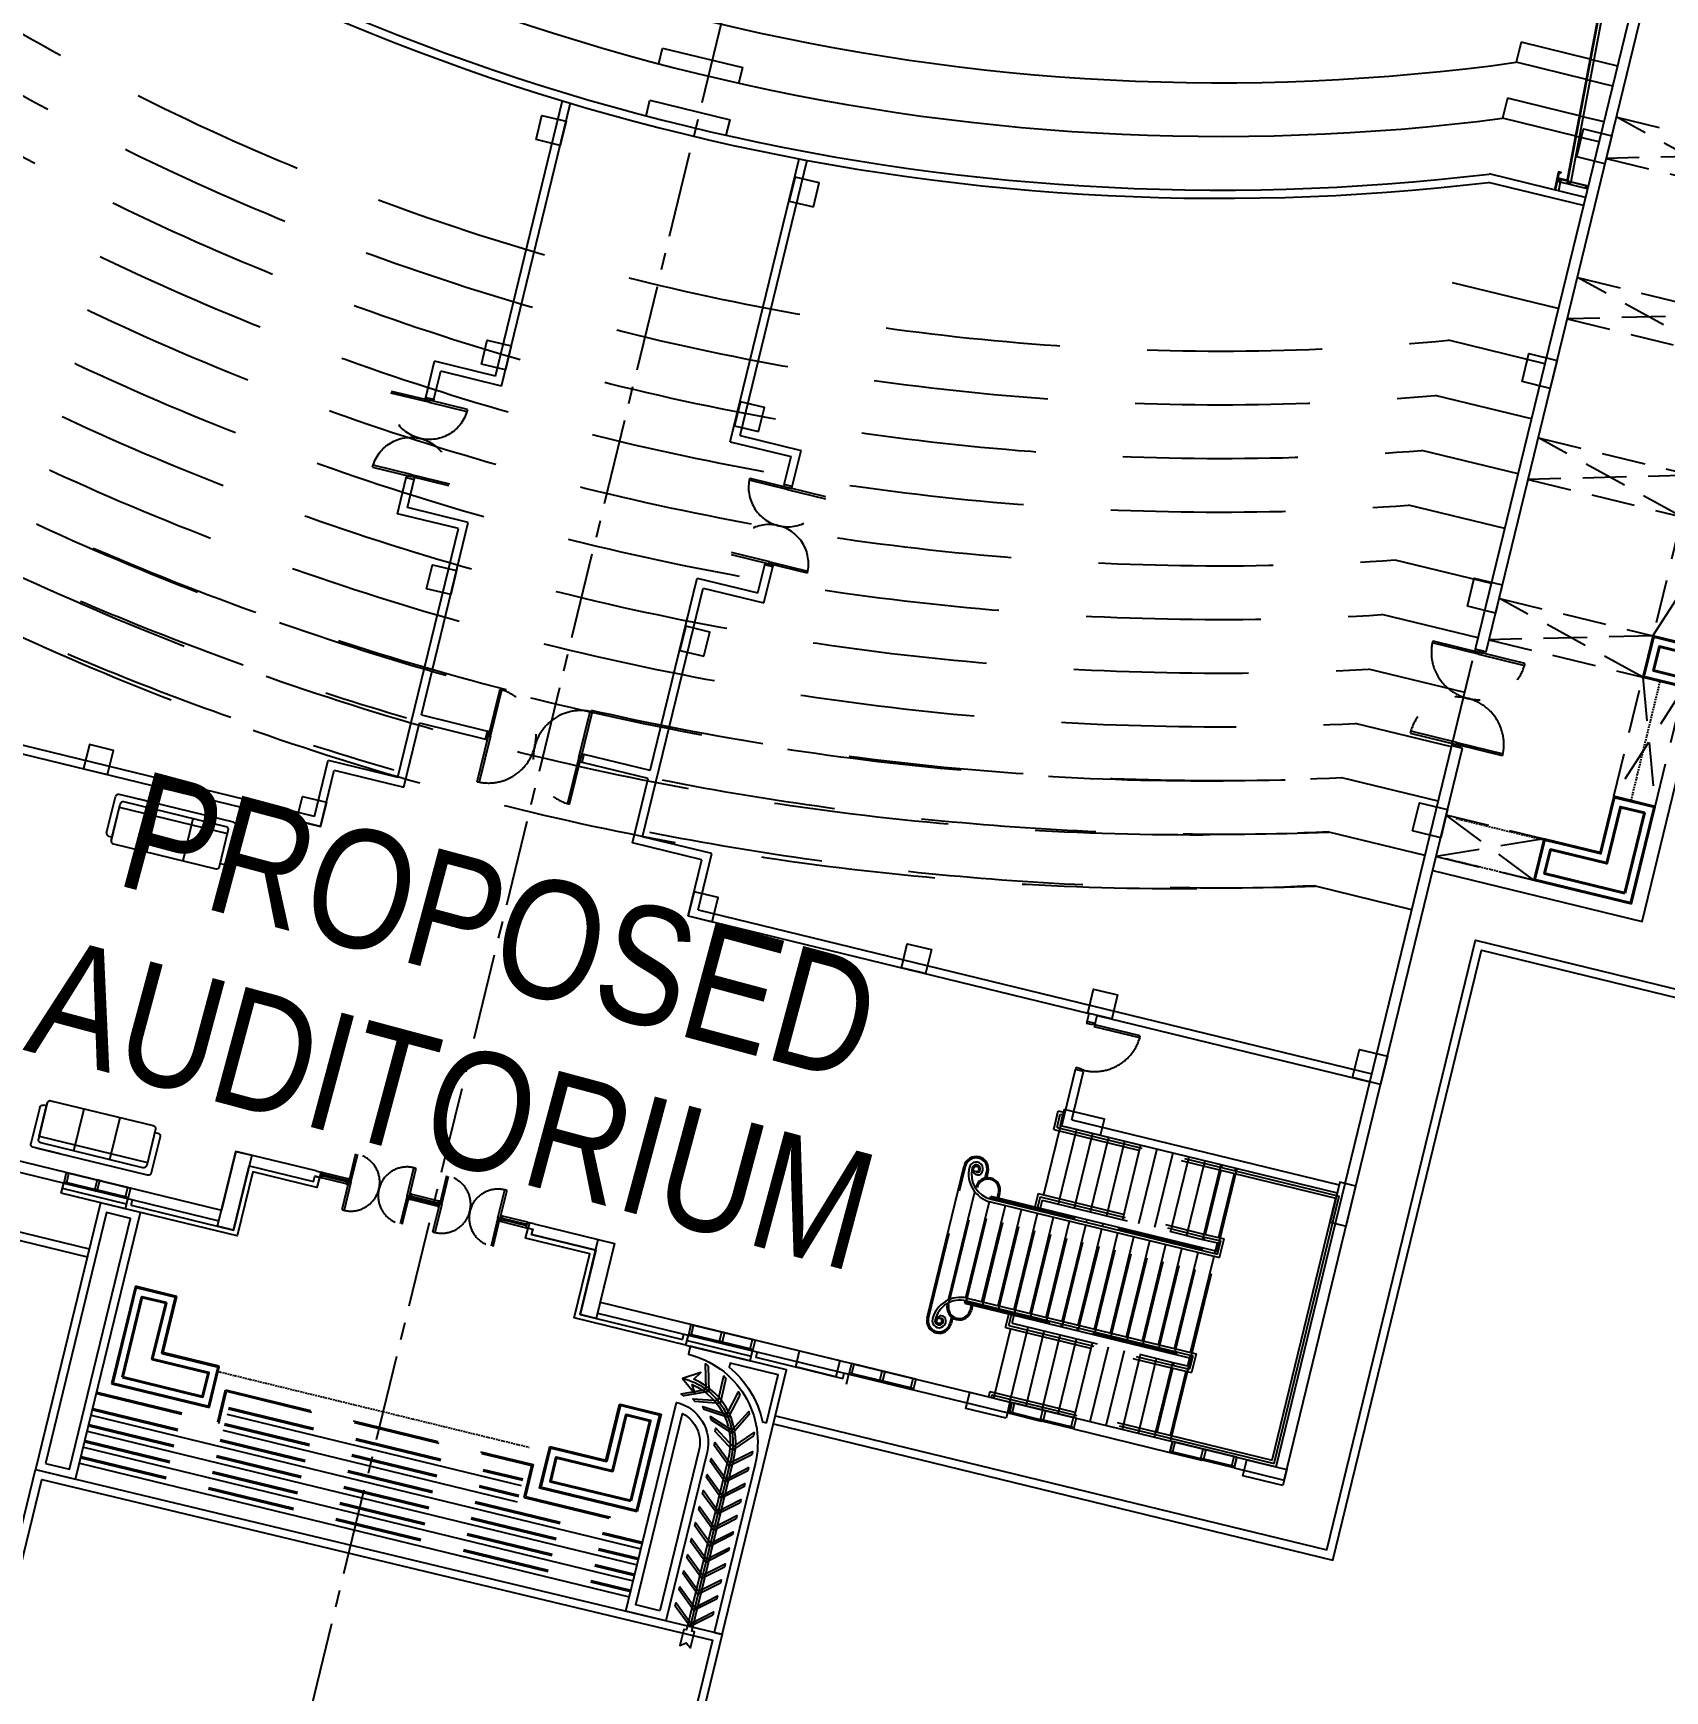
# Model space of a CAD drawing. Header units: inches. Extents: x -48022 to 80112, y -8164 to 5118.
# Drawn here: x 66366 to 67551, y 349 to 1554 of the extents above; entities that cross this region are included whole.
import ezdxf

# ---------------------------------------------------------------- set-up
doc = ezdxf.new("R2010")
doc.units = ezdxf.units.IN
doc.header["$LTSCALE"] = 10
doc.header["$PDMODE"] = 32
for name, pattern in [('Amconstr', [9999, 9999, 0]), ('CENTER', [2, 1.25, -0.25, 0.25, -0.25]), ('CENTER2', [28.575, 19.05, -3.175, 3.175, -3.175]), ('HIDDEN', [9.525, 6.35, -3.175]), ('XREF-AUDI GRD-FIRST & ROOF PLANS$0$HIDDEN', [0.375, 0.25, -0.125])]:
    doc.linetypes.add(name, pattern=pattern)
for name, color, linetype in [('03--GRID', 8, 'CENTER2'), ('06--LINE-1', 9, 'Continuous'), ('06--LINE-1 HID', 2, 'HIDDEN'), ('06--LINE-2', 2, 'Continuous'), ('1_DIM', 1, 'Continuous'), ('1_TEXT', 3, 'Continuous'), ('arch-win', 40, 'Continuous'), ('COL', 6, 'Continuous'), ('F--BLOCKWALL-2', 3, 'Continuous'), ('F--BLOCKWALL-3', 4, 'Continuous'), ('FOOTPATH', 1, 'Continuous'), ('FURNITUR', 151, 'Continuous'), ('H--CLADDING-1', 1, 'Continuous'), ('L--DOORS-1', 1, 'Continuous'), ('L--WINDOW-0', 8, 'Continuous'), ('L--WINDOW-2', 2, 'Continuous'), ('M--HANDRAIL', 9, 'Continuous'), ('M--STAIR', 2, 'Continuous'), ('M--STAIR IDD', 1, 'HIDDEN'), ('ROAD CL', 251, 'CENTER'), ('roads & footpath', 161, 'Continuous'), ('W--ELE-1', 2, 'Continuous'), ('WALL', 4, 'Continuous'), ('XREF-AUDI GRD-FIRST & ROOF PLANS$0$06--LINE-1 HID', 41, 'XREF-AUDI GRD-FIRST & ROOF PLANS$0$HIDDEN')]:
    doc.layers.add(name, color=color, linetype=linetype)
doc.layers.add('E--CONCRETE-4', color=4, linetype='Continuous', lineweight=40)
doc.layers.add('OPENING', color=2, linetype='Continuous', lineweight=15)
doc.styles.add('ARC_IMP 001 1_1', font='ARIALN.TTF', dxfattribs={"height": 0.078125})
doc.styles.get("Standard").update_dxf_attribs({"font": 'sanss___.ttf'})
doc.dimstyles.new('STANDARD_WS', dxfattribs={"dimscale": 180, "dimtxt": 0.18, "dimasz": 0.0625, "dimexe": 0.1875, "dimexo": 0.0625, "dimgap": 0.09375, "dimtad": 0, "dimdec": 0, "dimzin": 3, "dimdsep": 46, "dimlunit": 4, "dimtxsty": 'Standard', "dimblk": 'DOT', "dimcen": 0.09375, "dimadec": 3, "dimazin": 0, "dimtfac": 1, "dimtdec": 0, "dimtofl": 0, "dimtmove": 1, "dimatfit": 3, "dimldrblk": 'CLOSED', "dimfxl": 0, "dimfrac": 2, "dimtolj": 1, "dimtzin": 3, "dimarcsym": 0})

# ---------------------------------------------------------------- blocks, each defined once
blk = doc.blocks.new('DD72')
for points in [[(1.5, 31.5), (1.5, -3), (3, -3), (3, 31.5)], [(70.5, 31.5), (70.5, -3), (69, -3), (69, 31.5)]]:
    blk.add_lwpolyline(points)
for points in [[(1.5, -6), (0, -6), (0, 0), (1.5, 0)], [(72, 0), (70.5, 0), (70.5, -6), (72, -6)]]:
    blk.add_lwpolyline(points, close=True)
at = {"color": 8, "linetype": 'HIDDEN'}
for points in [[(1.5, -37.5), (1.5, -3), (3, -3), (3, -37.5)], [(70.5, -37.5), (70.5, -3), (69, -3), (69, -37.5)]]:
    blk.add_lwpolyline(points, dxfattribs=at)
for centre, start, end in [((1.5, -3), 270, 90), ((70.5, -3), 90, 270)]:
    blk.add_arc(centre, 34.5, start, end, dxfattribs=at)
blk = doc.blocks.new('DD156')
at = {"color": 8}
for p, q in [((-76.5, -1), (-58, -1)), ((-58, -3), (-76.5, -3)), ((-58, -5), (-76.5, -5)), ((-10, -1), (10, -1)), ((-10, -3), (10, -3)), ((10, -5), (-10, -5)), ((76.5, -1), (58, -1)), ((58, -3), (76.5, -3)), ((58, -5), (76.5, -5))]:
    blk.add_line(p, q, dxfattribs=at)
for p, q in [((-58, -2.5), (-76.5, -2.5)), ((-58, -3.5), (-76.5, -3.5)), ((-10, -2.5), (10, -2.5)), ((-10, -3.5), (10, -3.5)), ((58, -2.5), (76.5, -2.5)), ((58, -3.5), (76.5, -3.5))]:
    blk.add_line(p, q)
for points in [[(-56.5, 17.9), (-56.5, -3), (-55, -3), (-55, 18)], [(-11.5, 17.9), (-11.5, -3), (-13, -3), (-13, 18)], [(11.5, 17.9), (11.5, -3), (13, -3), (13, 18)], [(56.5, 17.9), (56.5, -3), (55, -3), (55, 18)]]:
    blk.add_lwpolyline(points)
for points in [[(-78, -5), (-76.5, -5), (-76.5, -1), (-78, -1)], [(-58, -5), (-56.5, -5), (-56.5, -1), (-58, -1)], [(-56.5, -5), (-58, -5), (-58, -1), (-56.5, -1)], [(-11.5, -5), (-10, -5), (-10, -1), (-11.5, -1)], [(10, -5), (11.5, -5), (11.5, -1), (10, -1)], [(56.5, -5), (58, -5), (58, -1), (56.5, -1)], [(78, -5), (76.5, -5), (76.5, -1), (78, -1)]]:
    blk.add_lwpolyline(points, close=True)
at = {"color": 8, "linetype": 'HIDDEN'}
for points in [[(-56.5, -23.9), (-56.5, -3), (-55, -3), (-55, -24)], [(-11.5, -23.9), (-11.5, -3), (-13, -3), (-13, -24)], [(11.5, -23.9), (11.5, -3), (13, -3), (13, -24)], [(56.5, -23.9), (56.5, -3), (55, -3), (55, -24)]]:
    blk.add_lwpolyline(points, dxfattribs=at)
for centre, start, end in [((-55, -3), 265.904, 94.096), ((-13, -3), 85.904, 274.096), ((13, -3), 265.904, 94.096), ((55, -3), 85.904, 274.096)]:
    blk.add_arc(centre, 21, start, end, dxfattribs=at)
blk = doc.blocks.new('A$C3B88649F')
at = {"layer": 'L--DOORS-1'}
for points in [[(1.5, 57), (1.5, 28.5), (3, 28.5), (3, 57)], [(58.5, 57), (58.5, 28.5), (57, 28.5), (57, 57)]]:
    blk.add_lwpolyline(points, dxfattribs=at)
for points in [[(1.5, 25.5), (0, 25.5), (0, 31.5), (1.5, 31.5)], [(60, 31.5), (58.5, 31.5), (58.5, 25.5), (60, 25.5)]]:
    blk.add_lwpolyline(points, close=True, dxfattribs=at)
at = {"layer": 'L--DOORS-1', "color": 8, "linetype": 'HIDDEN'}
for points in [[(1.5, 0), (1.5, 28.5), (3, 28.5), (3, 0)], [(58.5, 0), (58.5, 28.5), (57, 28.5), (57, 0)]]:
    blk.add_lwpolyline(points, dxfattribs=at)
for centre, start, end in [((1.5, 28.5), 270, 90), ((58.5, 28.5), 90, 270)]:
    blk.add_arc(centre, 28.5, start, end, dxfattribs=at)
blk = doc.blocks.new('A$C1CBA1E3D')
blk.add_wipeout([(2.16, 2.16), (1.08, 2.16), (0.91, 2.18), (0.77, 2.21), (0.65, 2.25), (0.54, 2.31), (0.39, 2.41), (0.32, 2.48), (0.18, 2.64), (0.05, 2.91), (0.03, 3.01), (0, 3.24), (0, 3.24), (0, 3.24), (0, 16.21), (0.06, 16.56), (0.32, 16.98), (0.32, 16.98), (0.68, 17.22), (1.04, 17.29), (1.08, 17.29), (42.15, 17.29), (42.32, 17.28), (42.62, 17.19), (42.92, 16.98), (43.02, 16.85), (43.15, 16.64), (43.21, 16.41), (43.23, 16.21), (43.23, 3.24), (43.2, 2.96), (43.13, 2.78), (43.05, 2.64), (42.96, 2.52), (42.9, 2.46), (42.73, 2.33), (42.65, 2.28), (42.51, 2.22), (42.28, 2.17), (42.15, 2.16), (41.07, 2.16), (41.07, 1.08), (41.04, 0.81), (40.97, 0.63), (40.9, 0.49), (40.84, 0.41), (40.75, 0.32), (40.52, 0.14), (40.52, 0.14), (40.17, 0.02), (39.99, 0), (3.24, 0), (3, 0.03), (2.6, 0.21), (2.48, 0.32), (2.35, 0.47), (2.25, 0.66), (2.18, 0.9), (2.16, 1.04)])
at = {"layer": 'FURNITUR', "color": 1}
for p, q in [((0, 3.24, -0.02), (0, 16.21, -0.02)), ((10.81, 17.29, -0.02), (1.04, 17.29, -0.02)), ((42.15, 17.29, -0.02), (2.16, 17.29, -0.02)), ((2.16, 1.08, -0.02), (2.16, 14.05, -0.02)), ((2.16, 12.97, -0.02), (41.07, 12.97, -0.02)), ((2.16, 12.97, -0.02), (2.16, 1.04, -0.02)), ((39.99, 15.13, -0.02), (3.24, 15.13, -0.02)), ((15.13, 15.13, -0.02), (15.13, 0, -0.02)), ((28.1, 15.13, -0.02), (28.1, 0, -0.02)), ((41.07, 1.08, -0.02), (41.07, 14.05, -0.02)), ((43.23, 3.24, -0.02), (43.23, 16.21, -0.02)), ((2.16, 2.16, -0.02), (1.08, 2.16, -0.02)), ((3.24, 0, -0.02), (39.99, 0, -0.02)), ((41.07, 2.16, -0.02), (42.15, 2.16, -0.02))]:
    blk.add_line(p, q, dxfattribs=at)
for centre, start, end in [((1.08, 16.21, -0.02), 90, 180), ((3.24, 14.05, -0.02), 90, 180), ((39.99, 14.05, -0.02), 0, 90), ((42.15, 16.21, -0.02), 0, 90), ((1.08, 3.24, -0.02), 180, 270), ((3.24, 1.08, -0.02), 180, 270), ((39.99, 1.08, -0.02), 270, 0), ((42.15, 3.24, -0.02), 270, 0)]:
    blk.add_arc(centre, 1.08, start, end, dxfattribs=at)
blk = doc.blocks.new('A$C661C3E8E')
at = {"layer": '03--GRID', "linetype": 'CENTER', "ltscale": 2}
for p, q in [((6.4, 20.6), (8.4, 22.7)), ((8.4, 20.6), (6.4, 22.6)), ((6.4, 13), (8.4, 15.2)), ((8.4, 13), (6.4, 15.2)), ((150.5, 20.6, 0), (152.5, 22.7, 0)), ((152.5, 20.6, 0), (150.5, 22.6, 0)), ((150.5, 13), (152.5, 15.1)), ((152.5, 13), (150.5, 15.1)), ((294.7, 20.6, 0), (296.7, 22.7, 0)), ((296.7, 20.6, 0), (294.7, 22.6, 0)), ((294.7, 13), (296.7, 15.2)), ((296.7, 13), (294.7, 15.2)), ((6.4, 0), (8.4, 2)), ((8.4, 0), (6.4, 2)), ((150.5, 0, 0.2), (152.5, 2, 0.2)), ((152.5, 0, 0.2), (150.5, 2, 0.2)), ((294.7, 0, 0.2), (296.7, 2, 0.2)), ((296.7, 0, 0.2), (294.7, 2, 0.2))]:
    blk.add_line(p, q, dxfattribs=at)
at = {"layer": 'arch-win'}
for p, q in [((0, 22.8, 0.1), (12.9, 23.4, 0.1)), ((0, 22.3, 0.1), (12.9, 22.9, 0.1)), ((6.4, 20.6, 0), (0, 20.3, 0)), ((6.4, 0), (6.4, 20.6)), ((8.4, 15.7, 0.1), (157, 23.4, 0.1)), ((8.4, 15.2, 0.1), (157.1, 22.9, 0.1)), ((8.4, 0), (8.4, 20.6)), ((150.5, 20.6), (8.4, 13)), ((8.9, 15.7, 0), (8.9, 22.7, 0)), ((150.5, 2), (150.5, 20.6)), ((152.5, 15.7, 0.1), (301.2, 23.4, 0.1)), ((152.5, 15.2, 0.1), (301.2, 22.9, 0.1)), ((152.5, 2), (152.5, 20.6)), ((294.7, 20.6), (152.5, 13)), ((153, 15.7, 0), (153, 22.7, 0)), ((294.7, 2), (294.7, 20.6)), ((296.7, 2), (296.7, 20.6)), ((296.7, 15.7, 0.1), (379.6, 20, 0.1)), ((296.7, 15.2, 0.1), (379.6, 19.5, 0.1)), ((379.6, 17.5), (296.7, 13)), ((297.2, 15.7, 0), (297.2, 22.7, 0))]:
    blk.add_line(p, q, dxfattribs=at)
for points in [[(6.4, 22.6), (8.4, 22.7), (8.4, 20.6), (6.4, 20.6)], [(6.4, 15.2), (8.4, 15.2), (8.4, 13), (6.4, 13)], [(150.5, 22.6), (152.5, 22.7), (152.5, 20.6), (150.5, 20.6)], [(150.5, 15.1), (152.5, 15.1), (152.5, 13), (150.5, 13)], [(294.7, 22.6), (296.7, 22.7), (296.7, 20.6), (294.7, 20.6)], [(294.7, 15.2), (296.7, 15.2), (296.7, 13), (294.7, 13)], [(150.5, 2), (152.5, 2), (152.5, 0), (150.5, 0)], [(294.7, 2), (296.7, 2), (296.7, 0), (294.7, 0)]]:
    blk.add_lwpolyline(points, close=True, dxfattribs=at)
for points, elevation in [([(8.4, 15.1), (8.4, 0)], -0.1), ([(13, 21.5), (13.5, 21.5), (13.4, 23.5), (12.9, 23.4), (13, 21.5)], 0.1), ([(157.1, 21.5), (157.6, 21.5), (157.5, 23.5), (157, 23.4), (157.1, 21.5)], 0.1), ([(301.3, 21.5), (301.8, 21.5), (301.7, 23.5), (301.2, 23.4), (301.3, 21.5)], 0.1)]:
    blk.add_lwpolyline(points, dxfattribs=dict(at, elevation=elevation))
blk = doc.blocks.new('D36')
for p, q in [((0, 0), (1, 0)), ((0, 0), (0, -6)), ((1, 0), (1, -1.5)), ((0, -6), (1.5, -6)), ((1, -1.5), (1.5, -1.5)), ((1.5, -1.5), (1.5, -6)), ((34.5, -1.5), (34.5, -6)), ((34.5, -1.5), (35, -1.5)), ((34.5, -6), (36, -6)), ((35, 0), (35, -1.5)), ((35, 0), (36, 0)), ((36, 0), (36, -6))]:
    blk.add_line(p, q)
for points in [[(1, 34), (1, 0), (2.5, 0)], [(2.5, 34), (2.5, 0)]]:
    blk.add_lwpolyline(points)
at = {"color": 8, "linetype": 'HIDDEN'}
blk.add_arc((1, 0), 34, 0, 90, dxfattribs=at)
blk = doc.blocks.new('A$C6052012E')
at = {"layer": 'COL'}
for points, elevation in [([(300, 951.7), (318, 951.7), (318, 969.7), (300, 969.7), (300, 951.7)], 0), ([(300, 358.3), (318, 358.3), (318, 340.3), (300, 340.3), (300, 358.3)], 0), ([(300, 219), (318, 219), (318, 201), (300, 201), (300, 219)], 0.1), ([(484.5, 21), (505.5, 21), (505.5, 0), (484.5, 0), (484.5, 21)], 0.1), ([(652.5, 21), (673.5, 21), (673.5, 0), (652.5, 0), (652.5, 21)], 0.1), ([(820.5, 21), (841.5, 21), (841.5, 0), (820.5, 0), (820.5, 21)], 0.1), ([(988.5, 21), (1009.5, 21), (1009.5, 0), (988.5, 0), (988.5, 21)], 0.1)]:
    blk.add_lwpolyline(points, dxfattribs=dict(at, elevation=elevation))
for points in [[(0, 784.5), (0, 796.5), (56, 796.5), (56, 784.5), (0, 784.5)], [(0, 513.5), (0, 525.5), (56, 525.5), (56, 513.5), (0, 513.5)], [(0, 334.3), (0, 364.3), (12, 364.3), (12, 334.3), (0, 334.3)], [(0, 207), (0, 237), (12, 237), (12, 207), (0, 207)], [(216, 189), (228, 189), (228, 219), (216, 219), (216, 189)], [(0, 0), (0, 30), (12, 30), (12, 0), (0, 0)], [(300, 21), (321, 21), (321, 0), (300, 0), (300, 21)], [(224, 0), (224, 12), (194, 12), (194, 0), (224, 0)]]:
    blk.add_lwpolyline(points, dxfattribs=at)
blk = doc.blocks.new('COL30')
at = {"layer": '06--LINE-1', "linetype": 'ByBlock'}
blk.add_lwpolyline([(-15.5, 15.5), (15.5, 15.5), (15.5, -15.5), (-15.5, -15.5)], close=True, dxfattribs=at)
at = {"layer": 'E--CONCRETE-4'}
for points in [[(-15, 15), (15, 15), (15, -15), (-15, -15)], [(-9, 9), (9, 9), (9, -9), (-9, -9)]]:
    blk.add_lwpolyline(points, close=True, dxfattribs=at)
blk = doc.blocks.new('A$C2b783d29')
at = {"layer": '06--LINE-1', "linetype": 'ByBlock'}
for points in [[(117, 1229.4), (117, 1156.4), (148, 1156.4), (148, 1198.4), (190, 1198.4), (190, 1229.4)], [(117, 836.4), (117, 909.4), (148, 909.4), (148, 867.4), (190, 867.4), (190, 836.4)], [(717, 239.2), (790, 239.2), (790, 270.2), (748, 270.2), (748, 312.2), (717, 312.2)]]:
    blk.add_lwpolyline(points, close=True, dxfattribs=at)
at = {"layer": '06--LINE-1 HID', "ltscale": 0.5}
for points in [[(748, 385.5), (748, 312.2), (717, 385.2), (717, 312.2)], [(879, 385.2), (879, 270.2), (910, 384.9), (910, 270.2)], [(999, 385.2), (999, 270.2), (1030, 384.9), (1030, 270.2)], [(1119, 385.2), (1119, 270.2), (1150, 384.9), (1150, 270.2)], [(1239, 385.2), (1239, 270.2), (1270, 384.9), (1270, 270.2)], [(790, 270.2), (879, 270.2), (790, 239.2), (879, 239.2)], [(999, 270.2), (910, 270.2), (999, 239.2), (910, 239.2)]]:
    blk.add_lwpolyline(points, close=True, dxfattribs=at)
at = {"layer": 'arch-win'}
for p, q in [((1249.6, 410.5), (1249.6, 393.2)), ((1264.6, 411.3), (1264.6, 393.2)), ((1291.4, 412.7), (1291.4, 393.2)), ((1306.4, 413.5), (1306.4, 393.2))]:
    blk.add_line(p, q, dxfattribs=at)
at = {"layer": 'COL'}
for points in [[(546.5, 1195.7), (564.5, 1195.7), (564.5, 1177.7), (546.5, 1177.7)], [(546.5, 884.9), (564.5, 884.9), (564.5, 902.9), (546.5, 902.9)]]:
    blk.add_lwpolyline(points, close=True, dxfattribs=at)
at = {"layer": 'COL', "elevation": 0.1}
for points in [[(732.5, 1143.7), (750.5, 1143.7), (750.5, 1125.7), (732.5, 1125.7)], [(900.5, 1143.7), (918.5, 1143.7), (918.5, 1125.7), (900.5, 1125.7)], [(1068.5, 1143.7), (1086.5, 1143.7), (1086.5, 1125.7), (1068.5, 1125.7)], [(732.5, 936.4), (750.5, 936.4), (750.5, 954.4), (732.5, 954.4)], [(900.5, 936.4), (918.5, 936.4), (918.5, 954.4), (900.5, 954.4)], [(1068.5, 936.4), (1086.5, 936.4), (1086.5, 954.4), (1068.5, 954.4)]]:
    blk.add_lwpolyline(points, close=True, dxfattribs=at)
at = {"layer": 'E--CONCRETE-4'}
for points in [[(117.5, 1228.9), (117.5, 1156.9), (147.5, 1156.9), (147.5, 1198.9), (189.5, 1198.9), (189.5, 1228.9), (117.5, 1228.9)], [(117.5, 836.9), (117.5, 908.9), (147.5, 908.9), (147.5, 866.9), (189.5, 866.9), (189.5, 836.9), (117.5, 836.9)], [(717.5, 239.7), (789.5, 239.7), (789.5, 269.7), (747.5, 269.7), (747.5, 311.7), (717.5, 311.7), (717.5, 239.7)]]:
    blk.add_lwpolyline(points, dxfattribs=at)
for points in [[(123.5, 1222.9), (123.5, 1162.9), (141.5, 1162.9), (141.5, 1204.9), (183.5, 1204.9), (183.5, 1222.9)], [(123.5, 842.9), (123.5, 902.9), (141.5, 902.9), (141.5, 860.9), (183.5, 860.9), (183.5, 842.9)], [(723.5, 245.7), (783.5, 245.7), (783.5, 263.7), (741.5, 263.7), (741.5, 305.7), (723.5, 305.7)]]:
    blk.add_lwpolyline(points, close=True, dxfattribs=at)
at = {"layer": 'F--BLOCKWALL-2'}
blk.add_line((636.5, 1076.3), (642.5, 1076.3), dxfattribs=at)
at = {"layer": 'F--BLOCKWALL-3'}
for p, q in [((552.5, 1183.7), (552.5, 1674.2)), ((546.5, 1651.2), (546.5, 1177.7)), ((250.5, 1609.7), (250.5, 1181.7)), ((258.5, 1609.7), (258.5, 1181.7)), ((552.5, 1183.7), (594.5, 1183.7)), ((594.5, 1183.7), (594.5, 1131.7)), ((546.5, 1177.7), (588.5, 1177.7)), ((588.5, 1177.7), (588.5, 1125.7)), ((780.5, 1131.7), (780.5, 1177.2)), ((780.5, 1177.2), (807.5, 1177.2)), ((786.5, 1125.7), (786.5, 1171.2)), ((786.5, 1171.2), (807.5, 1171.2)), ((807.5, 1177.2), (807.5, 1171.2)), ((867.5, 1177.2), (894.5, 1177.2)), ((867.5, 1177.2), (867.5, 1171.2)), ((867.5, 1171.2), (888.5, 1171.2)), ((888.5, 1125.7), (888.5, 1171.2)), ((894.5, 1131.7), (894.5, 1177.2)), ((588.5, 1125.7), (636.5, 1125.7)), ((594.5, 1131.7), (780.5, 1131.7)), ((636.5, 1125.7), (636.5, 1076.3)), ((642.5, 1125.7), (786.5, 1125.7)), ((642.5, 1125.7), (642.5, 1076.3)), ((888.5, 1125.7), (1100.3, 1125.7)), ((894.5, 1131.7), (1100.6, 1131.7)), ((636.5, 954.7), (636.5, 1004)), ((642.5, 954.7), (642.5, 1004)), ((588.5, 954.7), (636.5, 954.7)), ((588.5, 902.9), (588.5, 954.7)), ((642.5, 954.7), (786.5, 954.7)), ((786.5, 954.7), (786.5, 909.2)), ((888.5, 954.7), (1100, 954.7)), ((888.5, 954.7), (888.5, 909.2)), ((594.5, 948.7), (780.5, 948.7)), ((594.5, 896.9), (594.5, 948.7)), ((780.5, 948.7), (780.5, 903.2)), ((894.5, 948.7), (1100.4, 948.7)), ((894.5, 948.7), (894.5, 903.2)), ((786.5, 909.2), (807.5, 909.2)), ((807.5, 903.2), (807.5, 909.2)), ((867.5, 909.2), (888.5, 909.2)), ((867.5, 903.2), (867.5, 909.2)), ((250.5, 898.7), (250.5, 590.7)), ((258.5, 898.7), (258.5, 590.7)), ((546.5, 902.9), (546.5, 603.2)), ((546.5, 902.9), (588.5, 902.9)), ((552.5, 896.9), (552.5, 393.2)), ((552.5, 896.9), (594.5, 896.9)), ((780.5, 903.2), (807.5, 903.2)), ((867.5, 903.2), (894.5, 903.2)), ((462.5, 603.2), (462.5, 397.2)), ((462.5, 603.2), (504.5, 603.2)), ((504.5, 597.2), (504.5, 603.2)), ((540.5, 603.2), (546.5, 603.2)), ((540.5, 597.2), (540.5, 603.2)), ((250.5, 590.7), (258.5, 590.7)), ((468.5, 597.2), (468.5, 397.2)), ((468.5, 597.2), (504.5, 597.2)), ((540.5, 597.2), (546.5, 597.2)), ((546.5, 597.2), (546.5, 393.2)), ((250.5, 542.7), (250.5, 470.7)), ((258.5, 542.7), (250.5, 542.7)), ((258.5, 542.7), (258.5, 470.7)), ((250.5, 470.7), (258.5, 470.7)), ((1201.9, 393.2), (1201.9, 464.1)), ((1207.9, 393.2), (1207.9, 465.2)), ((250.5, 422.7), (250.5, 385.2)), ((250.5, 422.7), (258.5, 422.7)), ((258.5, 422.7), (258.5, 393.2)), ((258.5, 393.2), (798, 393.2)), ((798, 393.2), (798, 385.2)), ((1201.9, 393.2), (870, 393.2)), ((870, 393.2), (870, 385.2)), ((1587.5, 393.2), (1201.9, 393.2)), ((250.5, 385.2), (798, 385.2)), ((870, 385.2), (1595.5, 385.2))]:
    blk.add_line(p, q, dxfattribs=at)
for points in [[(302.5, 1121.7), (302.5, 1181.7), (258.5, 1181.7)], [(250.5, 1169.7), (294.5, 1169.7), (294.5, 1121.7), (298.5, 1121.7)], [(302.5, 1121.7), (302.5, 1118.2), (298.5, 1118.2), (298.5, 1121.7)], [(250.5, 910.7), (294.5, 910.7), (294.5, 958.7), (298.5, 958.7)], [(302.5, 958.7), (302.5, 898.7), (258.5, 898.7)], [(302.5, 958.7), (302.5, 962.2), (298.5, 962.2), (298.5, 958.7)]]:
    blk.add_lwpolyline(points, dxfattribs=at)
for radius, start, end in [(1647, 159.5263, 200.4737), (1641, 159.4885, 200.5115)]:
    blk.add_arc((2744.8, 1040.2), radius, start, end, dxfattribs=at)
at = {"layer": 'H--CLADDING-1'}
for p, q in [((243, 1297.7), (250.5, 1297.7)), ((243, 1249.7), (250.5, 1249.7)), ((246.5, 1246.2), (250.5, 1246.2)), ((246.5, 834.2), (250.5, 834.2)), ((243, 830.7), (250.5, 830.7)), ((243, 782.7), (250.5, 782.7))]:
    blk.add_line(p, q, dxfattribs=at)
for points in [[(246.5, 1246.2), (246.5, 1169.7), (294.5, 1169.7), (294.5, 1121.7), (298.5, 1121.7), (298.5, 1118.2), (291, 1118.2), (291, 1166.2), (243, 1166.2), (243, 1249.7)], [(243, 830.7), (243, 914.2), (291, 914.2), (291, 962.2), (298.5, 962.2), (298.5, 958.7), (294.5, 958.7), (294.5, 910.7), (246.5, 910.7), (246.5, 834.2)], [(250.5, 779.2), (246.5, 779.2), (246.5, 714.2), (250.5, 714.2)]]:
    blk.add_lwpolyline(points, dxfattribs=at)
at = {"layer": 'L--WINDOW-0'}
for p, q in [((250.5, 1296.7), (250.5, 1273.9)), ((251, 1296.7), (251, 1273.9)), ((251.5, 1296.7), (251.5, 1273.9)), ((258.5, 1297.7), (258.5, 1249.7)), ((258.5, 1251.7), (258.5, 1295.7)), ((250.5, 1250.7), (250.5, 1273.4)), ((251, 1250.7), (251, 1273.4)), ((251.5, 1250.7), (251.5, 1273.4)), ((250.5, 829.7), (250.5, 806.9)), ((251, 829.7), (251, 806.9)), ((251.5, 829.7), (251.5, 806.9)), ((258.5, 782.7), (258.5, 830.7)), ((258.5, 828.7), (258.5, 784.7)), ((250.5, 783.7), (250.5, 806.4)), ((251, 783.7), (251, 806.4)), ((251.5, 783.7), (251.5, 806.4)), ((250.5, 709.7), (250.5, 686.9)), ((251, 709.7), (251, 686.9)), ((251.5, 709.7), (251.5, 686.9)), ((258.5, 662.7), (258.5, 710.7)), ((258.5, 708.7), (258.5, 664.7)), ((250.5, 663.7), (250.5, 686.4)), ((251, 663.7), (251, 686.4)), ((251.5, 663.7), (251.5, 686.4)), ((258.5, 542.7), (258.5, 590.7)), ((250.5, 589.7), (250.5, 566.9)), ((251, 589.7), (251, 566.9)), ((251.5, 589.7), (251.5, 566.9)), ((258.5, 588.7), (258.5, 544.7)), ((250.5, 543.7), (250.5, 566.4)), ((251, 543.7), (251, 566.4)), ((251.5, 543.7), (251.5, 566.4)), ((258.5, 422.7), (258.5, 470.7)), ((250.5, 469.7), (250.5, 446.9)), ((251, 469.7), (251, 446.9)), ((251.5, 469.7), (251.5, 446.9)), ((258.5, 468.7), (258.5, 424.7)), ((250.5, 423.7), (250.5, 446.4)), ((251, 423.7), (251, 446.4)), ((251.5, 423.7), (251.5, 446.4))]:
    blk.add_line(p, q, dxfattribs=at)
at = {"layer": 'L--WINDOW-2'}
for points in [[(250.5, 1297.7), (250.5, 1296.7), (251.5, 1296.7), (251.5, 1295.7), (258.5, 1295.7), (258.5, 1297.7)], [(251.5, 1273.9), (250.5, 1273.9), (250.5, 1273.4), (251.5, 1273.4), (251.5, 1272.7), (258.5, 1272.7), (258.5, 1274.7), (251.5, 1274.7)], [(250.5, 1249.7), (250.5, 1250.7), (251.5, 1250.7), (251.5, 1251.7), (258.5, 1251.7), (258.5, 1249.7)], [(250.5, 830.7), (250.5, 829.7), (251.5, 829.7), (251.5, 828.7), (258.5, 828.7), (258.5, 830.7)], [(251.5, 806.4), (250.5, 806.4), (250.5, 806.9), (251.5, 806.9), (251.5, 807.7), (258.5, 807.7), (258.5, 805.7), (251.5, 805.7)], [(250.5, 782.7), (250.5, 783.7), (251.5, 783.7), (251.5, 784.7), (258.5, 784.7), (258.5, 782.7)], [(250.5, 710.7), (250.5, 709.7), (251.5, 709.7), (251.5, 708.7), (258.5, 708.7), (258.5, 710.7)], [(251.5, 686.4), (250.5, 686.4), (250.5, 686.9), (251.5, 686.9), (251.5, 687.7), (258.5, 687.7), (258.5, 685.7), (251.5, 685.7)], [(250.5, 662.7), (250.5, 663.7), (251.5, 663.7), (251.5, 664.7), (258.5, 664.7), (258.5, 662.7)], [(250.5, 590.7), (250.5, 589.7), (251.5, 589.7), (251.5, 588.7), (258.5, 588.7), (258.5, 590.7)], [(251.5, 566.4), (250.5, 566.4), (250.5, 566.9), (251.5, 566.9), (251.5, 567.7), (258.5, 567.7), (258.5, 565.7), (251.5, 565.7)], [(250.5, 542.7), (250.5, 543.7), (251.5, 543.7), (251.5, 544.7), (258.5, 544.7), (258.5, 542.7)], [(250.5, 470.7), (250.5, 469.7), (251.5, 469.7), (251.5, 468.7), (258.5, 468.7), (258.5, 470.7)], [(251.5, 446.4), (250.5, 446.4), (250.5, 446.9), (251.5, 446.9), (251.5, 447.7), (258.5, 447.7), (258.5, 445.7), (251.5, 445.7)], [(250.5, 422.7), (250.5, 423.7), (251.5, 423.7), (251.5, 424.7), (258.5, 424.7), (258.5, 422.7)]]:
    blk.add_lwpolyline(points, close=True, dxfattribs=at)
at = {"layer": 'M--HANDRAIL'}
for p, q in [((322.5, 640.4), (322.5, 471.2)), ((324.5, 640.4), (324.5, 469.2)), ((396.5, 640.4), (396.5, 469.2)), ((398.5, 640.4), (398.5, 471.2)), ((260.5, 484.2), (260.5, 395.2)), ((262.5, 484.2), (262.5, 397.2)), ((310.5, 484.2), (310.5, 469.2)), ((312.5, 484.2), (312.5, 471.2)), ((408.5, 484.2), (408.5, 471.2)), ((410.5, 484.2), (410.5, 469.2)), ((458.5, 484.2), (458.5, 397.2)), ((460.5, 484.2), (460.5, 395.2)), ((322.5, 471.2), (312.5, 471.2)), ((398.5, 471.2), (408.5, 471.2)), ((324.5, 469.2), (310.5, 469.2)), ((396.5, 469.2), (410.5, 469.2)), ((260.5, 395.2), (460.5, 395.2)), ((262.5, 397.2), (458.5, 397.2))]:
    blk.add_line(p, q, dxfattribs=at)
for centre in [(303.7, 656.2), (417.3, 656.2)]:
    blk.add_circle(centre, 2.01, dxfattribs=at)
for centre, radius, start, end in [((303.7, 656.2), 5, 90, 302.3891), ((303.7, 656.2), 3, 90, 300.4256), ((304.2, 654.7), 3.53, 311.1021, 109.7491), ((303.7, 640.4), 20.8, 0, 90), ((303.7, 640.4), 18.8, 0, 90), ((304.2, 654.7), 1.53, 311.1021, 27.5389), ((417.3, 640.4), 20.8, 90, 180), ((417.3, 640.4), 18.8, 90, 180), ((416.8, 654.7), 3.53, 70.2509, 228.8979), ((417.3, 656.2), 5, 237.6109, 90), ((416.8, 654.7), 1.53, 152.4611, 228.8979), ((417.3, 656.2), 3, 239.5744, 90)]:
    blk.add_arc(centre, radius, start, end, dxfattribs=at)
at = {"layer": 'M--STAIR'}
for p, q in [((1104.2, 1070.2), (1115.8, 1070.2)), ((1115.8, 1070.2), (1115.8, 1010.2)), ((1143.2, 1070.2), (1154.8, 1070.2)), ((1154.8, 1070.2), (1154.8, 1010.2)), ((1104.2, 1010.2), (1115.8, 1010.2)), ((1143.2, 1010.2), (1154.8, 1010.2)), ((303.7, 665.2), (417.3, 665.2)), ((316.6, 653.2), (317.5, 653.2)), ((320.1, 653.2), (400.9, 653.2)), ((403.5, 653.2), (404.4, 653.2)), ((308.1, 647.2), (303.7, 647.2)), ((320.5, 641.2), (320.5, 473.2)), ((322.5, 641.2), (320.5, 641.2)), ((324.5, 641.2), (396.5, 641.2)), ((398.5, 641.2), (400.5, 641.2)), ((400.5, 641.2), (400.5, 473.2)), ((412.9, 647.2), (417.3, 647.2)), ((320.5, 635.2), (316.6, 635.2)), ((322.5, 629.2), (320.5, 629.2)), ((324.5, 629.2), (396.5, 629.2)), ((398.5, 629.2), (400.5, 629.2)), ((400.5, 635.2), (404.4, 635.2)), ((322.5, 617.2), (320.5, 617.2)), ((324.5, 617.2), (396.5, 617.2)), ((398.5, 617.2), (400.5, 617.2)), ((322.5, 605.2), (320.5, 605.2)), ((324.5, 605.2), (396.5, 605.2)), ((398.5, 605.2), (400.5, 605.2)), ((322.5, 593.2), (320.5, 593.2)), ((324.5, 593.2), (396.5, 593.2)), ((398.5, 593.2), (400.5, 593.2)), ((322.5, 581.2), (320.5, 581.2)), ((324.5, 581.2), (396.5, 581.2)), ((398.5, 581.2), (400.5, 581.2)), ((322.5, 569.2), (320.5, 569.2)), ((324.5, 569.2), (396.5, 569.2)), ((398.5, 569.2), (400.5, 569.2)), ((322.5, 557.2), (320.5, 557.2)), ((322.5, 557.2), (320.5, 557.2)), ((324.5, 557.2), (396.5, 557.2)), ((398.5, 557.2), (400.5, 557.2)), ((398.5, 557.2), (400.5, 557.2)), ((322.5, 545.2), (320.5, 545.2)), ((324.5, 545.2), (396.5, 545.2)), ((398.5, 545.2), (400.5, 545.2)), ((322.5, 533.2), (320.5, 533.2)), ((324.5, 533.2), (396.5, 533.2)), ((398.5, 533.2), (400.5, 533.2)), ((322.5, 521.2), (320.5, 521.2)), ((324.5, 521.2), (396.5, 521.2)), ((398.5, 521.2), (400.5, 521.2)), ((322.5, 509.2), (320.5, 509.2)), ((324.5, 509.2), (396.5, 509.2)), ((398.5, 509.2), (400.5, 509.2)), ((322.5, 497.2), (320.5, 497.2)), ((324.5, 497.2), (396.5, 497.2)), ((398.5, 497.2), (400.5, 497.2)), ((262.5, 483.2), (310.5, 483.2)), ((312.5, 483.2), (314.5, 483.2)), ((314.5, 484.2), (314.5, 473.2)), ((322.5, 485.2), (320.5, 485.2)), ((324.5, 485.2), (396.5, 485.2)), ((398.5, 485.2), (400.5, 485.2)), ((406.5, 484.2), (406.5, 473.2)), ((408.5, 483.2), (406.5, 483.2)), ((458.5, 483.2), (410.5, 483.2)), ((462.5, 483.2), (460.5, 483.2)), ((262.5, 473.2), (310.5, 473.2)), ((320.5, 473.2), (314.5, 473.2)), ((322.5, 473.2), (320.5, 473.2)), ((324.5, 473.2), (396.5, 473.2)), ((398.5, 473.2), (400.5, 473.2)), ((400.5, 473.2), (406.5, 473.2)), ((458.5, 473.2), (410.5, 473.2)), ((462.5, 473.2), (460.5, 473.2)), ((1249.6, 410.5), (1249.6, 465.2)), ((1264.6, 465.2), (1249.6, 465.2)), ((1264.6, 411.3), (1264.6, 465.2)), ((1291.4, 412.7), (1291.4, 465.2)), ((1306.4, 465.2), (1291.4, 465.2)), ((1306.4, 413.5), (1306.4, 465.2))]:
    blk.add_line(p, q, dxfattribs=at)
for points in [[(43.5, 1268.4), (43.5, 1238.4), (243, 1238.4), (243, 1268.4)], [(49.5, 1262.4), (49.5, 1244.4), (237, 1244.4), (237, 1262.4)]]:
    blk.add_lwpolyline(points, close=True, dxfattribs=at)
at = {"layer": 'M--STAIR', "elevation": 0}
for points in [[(55.5, 1238.4), (55.5, 827.4)], [(67.5, 1238.4), (67.5, 827.4)], [(79.5, 1238.4), (79.5, 827.4)], [(91.5, 1238.4), (91.5, 827.4)], [(103.5, 1142.9), (103.5, 922.9)], [(115.5, 1142.9), (115.5, 922.9)]]:
    blk.add_lwpolyline(points, dxfattribs=at)
at = {"layer": 'M--STAIR', "color": 3}
blk.add_lwpolyline([(169, 777.4, 0.377832), (220.3, 819.2), (226.3, 815.4), (219, 827.4), (210.3, 815.8), (216.3, 819.6, -0.376713), (169, 781.4), (42, 781.4), (42, 783.4), (30, 783.4), (33, 779.4), (30, 775.4), (42, 775.4), (42, 777.4)], format="xyb", close=True, dxfattribs=at)
at = {"layer": 'M--STAIR'}
for points in [[(45, 761.4), (45, 755.4), (243, 755.4), (243, 827.4), (237, 827.4, -0.414214), (171, 761.4)], [(45, 797.4), (45, 827.4), (201, 827.4, -0.414214), (171, 797.4)], [(51, 803.4), (51, 821.4), (194.2, 821.4, -0.341999), (171, 803.4)], [(202, 760.4), (238, 760.4), (238, 796.4), (234.9, 796.4, -0.168344), (202, 763.5)]]:
    blk.add_lwpolyline(points, format="xyb", close=True, dxfattribs=at)
at = {"layer": 'M--STAIR', "color": 250}
blk.add_lwpolyline([(219, 827.4, -0.414214), (171, 779.4), (45, 779.4)], format="xyb", dxfattribs=at)
for points in [[(232.1, 811.5), (214.3, 806.7), (206.9, 823.5), (207.9, 825.7), (215.3, 808.8), (233.2, 813.6)], [(217, 784.1), (199.1, 788.4), (200.6, 806.8), (202.6, 808.2), (201, 789.8), (219, 785.5)], [(226.3, 796.8), (207.8, 796.6), (204.8, 814.8), (206.3, 816.6), (209.4, 798.4), (227.8, 798.7)], [(190.6, 767.3), (177, 779.7), (187.1, 795.1), (189.5, 795.4), (179.4, 780), (193, 767.6)], [(204.9, 774.1), (188.6, 782.7), (194.6, 800.1), (196.9, 801), (190.8, 783.6), (207.1, 774.9)], [(57, 765.4), (45, 779.4), (57, 793.4), (59.4, 793.4), (47.4, 779.4), (59.4, 765.4)], [(69, 765.4), (57, 779.4), (69, 793.4), (71.4, 793.4), (59.4, 779.4), (71.4, 765.4)], [(81, 765.4), (69, 779.4), (81, 793.4), (83.4, 793.4), (71.4, 779.4), (83.4, 765.4)], [(93, 765.4), (81, 779.4), (93, 793.4), (95.4, 793.4), (83.4, 779.4), (95.4, 765.4)], [(105, 765.4), (93, 779.4), (105, 793.4), (107.4, 793.4), (95.4, 779.4), (107.4, 765.4)], [(117, 765.4), (105, 779.4), (117, 793.4), (119.4, 793.4), (107.4, 779.4), (119.4, 765.4)], [(129, 765.4), (117, 779.4), (129, 793.4), (131.4, 793.4), (119.4, 779.4), (131.4, 765.4)], [(141, 765.4), (129, 779.4), (141, 793.4), (143.4, 793.4), (131.4, 779.4), (143.4, 765.4)], [(153, 765.4), (141, 779.4), (153, 793.4), (155.4, 793.4), (143.4, 779.4), (155.4, 765.4)], [(165, 765.4), (153, 779.4), (165, 793.4), (167.4, 793.4), (155.4, 779.4), (167.4, 765.4)], [(177, 765.4), (165, 779.4), (177, 793.4), (179.4, 793.4), (167.4, 779.4), (179.4, 765.4)]]:
    blk.add_lwpolyline(points, close=True, dxfattribs=at)
at = {"layer": 'M--STAIR'}
blk.add_lwpolyline([(706.5, 385.2), (706.5, 228.7), (1440, 228.7)], dxfattribs=at)
for centre, radius, start, end in [((2744.8, 1040.2), 1602, 158.9657, 201.0343), ((2744.8, 1040.2), 1563, 158.4149, 201.5851), ((303.7, 656.2), 9, 90, 270), ((417.3, 656.2), 9, 270, 90), ((316.6, 644.2), 9, 90, 270), ((404.4, 644.2), 9, 270, 90)]:
    blk.add_arc(centre, radius, start, end, dxfattribs=at)
at = {"layer": 'M--STAIR IDD'}
for p, q in [((303.7, 664.2), (417.3, 664.2)), ((316.6, 652.2), (404.4, 652.2)), ((308.5, 648.2), (303.7, 648.2)), ((320.5, 640.2), (400.5, 640.2)), ((321.5, 641.2), (321.5, 473.2)), ((399.5, 641.2), (399.5, 473.2)), ((412.5, 648.2), (417.3, 648.2)), ((320.5, 636.2), (316.6, 636.2)), ((320.5, 628.2), (400.5, 628.2)), ((400.5, 636.2), (404.4, 636.2)), ((320.5, 616.2), (400.5, 616.2)), ((262.5, 608.2), (258.5, 608.2)), ((260.5, 606.2), (258.5, 606.2)), ((258.5, 604.2), (310.5, 604.2)), ((260.5, 606.2), (260.5, 484.2)), ((262.5, 608.2), (262.5, 484.2)), ((310.5, 608.2), (310.5, 484.2)), ((310.5, 608.2), (320.4, 608.2)), ((312.5, 606.2), (312.5, 484.2)), ((312.5, 606.2), (320.4, 606.2)), ((314.5, 604.2), (314.5, 484.2)), ((314.5, 604.2), (320.5, 604.2)), ((314.5, 604.2), (314.5, 484.2)), ((320.5, 604.2), (400.5, 604.2)), ((406.5, 604.2), (400.5, 604.2)), ((410.5, 608.2), (400.6, 608.2)), ((408.5, 606.2), (400.6, 606.2)), ((406.5, 604.2), (406.5, 484.2)), ((408.5, 606.2), (408.5, 484.2)), ((410.5, 608.2), (410.5, 484.2)), ((462.5, 604.2), (410.5, 604.2)), ((458.5, 608.2), (458.5, 484.2)), ((458.5, 608.2), (472.5, 608.2)), ((460.5, 606.2), (460.5, 484.2)), ((460.5, 606.2), (470.5, 606.2)), ((462.5, 604.2), (462.5, 484.2)), ((462.5, 604.2), (469.5, 604.2)), ((468.5, 604.2), (468.5, 603.2)), ((469.5, 604.2), (469.5, 603.2)), ((470.5, 606.2), (470.5, 603.2)), ((472.5, 608.2), (472.5, 603.2)), ((258.5, 592.2), (314.5, 592.2)), ((320.5, 592.2), (400.5, 592.2)), ((462.5, 592.2), (406.5, 592.2)), ((258.5, 580.2), (314.5, 580.2)), ((320.5, 580.2), (400.5, 580.2)), ((462.5, 580.2), (406.5, 580.2)), ((258.5, 568.2), (314.5, 568.2)), ((320.5, 568.2), (400.5, 568.2)), ((462.5, 568.2), (406.5, 568.2)), ((258.5, 556.2), (314.5, 556.2)), ((320.5, 556.2), (400.5, 556.2)), ((462.5, 556.2), (406.5, 556.2)), ((258.5, 544.2), (314.5, 544.2)), ((320.5, 544.2), (400.5, 544.2)), ((462.5, 544.2), (406.5, 544.2)), ((258.5, 532.2), (314.5, 532.2)), ((320.5, 532.2), (400.5, 532.2)), ((462.5, 532.2), (406.5, 532.2)), ((258.5, 520.2), (314.5, 520.2)), ((320.5, 520.2), (400.5, 520.2)), ((462.5, 520.2), (406.5, 520.2)), ((258.5, 508.2), (314.5, 508.2)), ((320.5, 508.2), (400.5, 508.2)), ((462.5, 508.2), (406.5, 508.2)), ((258.5, 496.2), (314.5, 496.2)), ((320.5, 496.2), (400.5, 496.2)), ((462.5, 496.2), (406.5, 496.2)), ((258.5, 484.2), (314.5, 484.2)), ((320.5, 484.2), (400.5, 484.2)), ((462.5, 484.2), (406.5, 484.2)), ((258.5, 472.2), (321.5, 472.2)), ((320.5, 472.2), (407.5, 472.2)), ((462.5, 472.2), (399.5, 472.2)), ((798, 393.2), (870, 393.2))]:
    blk.add_line(p, q, dxfattribs=at)
at = {"layer": 'M--STAIR IDD', "ltscale": 2}
for p, q in [((1124.7, 393.2), (1124.7, 472.2)), ((675.2, 393.2), (675.2, 465.2)), ((715.7, 393.2), (715.7, 465.2)), ((756.3, 393.2), (756.3, 465.2)), ((796.9, 393.2), (796.9, 465.2)), ((837.6, 393.2), (837.6, 465.2)), ((878.4, 393.2), (878.4, 465.2)), ((919.2, 393.2), (919.2, 465.2)), ((960.2, 393.2), (960.2, 465.2)), ((1001.2, 393.2), (1001.2, 465.2)), ((1042.3, 393.2), (1042.3, 465.2)), ((1083.5, 393.2), (1083.5, 465.2))]:
    blk.add_line(p, q, dxfattribs=at)
at = {"layer": 'M--STAIR IDD', "elevation": 0}
for points in [[(59.5, 1238.4), (59.5, 827.4)], [(60.5, 1238.4), (60.5, 827.4)], [(71.5, 1238.4), (71.5, 827.4)], [(72.5, 1238.4), (72.5, 827.4)], [(83.5, 1238.4), (83.5, 827.4)], [(84.5, 1238.4), (84.5, 827.4)], [(95.5, 1238.4), (95.5, 827.4)], [(96.5, 1238.4), (96.5, 827.4)], [(107.5, 1142.9), (107.5, 922.9)], [(108.5, 1142.9), (108.5, 922.9)], [(119.5, 1142.9), (119.5, 922.9)], [(120.5, 1142.9), (120.5, 922.9)]]:
    blk.add_lwpolyline(points, dxfattribs=at)
at = {"layer": 'M--STAIR IDD'}
for points in [[(107.5, 1238.4), (107.5, 1146.9), (131.5, 1146.9), (131.5, 918.9), (107.5, 918.9), (107.5, 827.4)], [(108.5, 1238.4), (108.5, 1147.9), (132.5, 1147.9), (132.5, 917.9), (108.5, 917.9), (108.5, 827.4)]]:
    blk.add_lwpolyline(points, dxfattribs=at)
at = {"layer": 'M--STAIR IDD', "ltscale": 2}
for centre, radius, start, end in [((2623.8, 1040.2), 2031, 163.554, 196.446), ((2664.1, 1040.2), 2031, 163.554, 196.446), ((2704.4, 1040.2), 2031, 163.554, 196.446), ((2744.8, 1040.2), 2031, 163.554, 196.446), ((2744.8, 1040.2), 1992, 163.2226, 196.7774), ((2744.8, 1040.2), 1953, 162.8773, 197.1227), ((2744.8, 1040.2), 1914, 162.5173, 197.4827), ((2744.8, 1040.2), 1875, 162.1415, 197.8585), ((2744.8, 1040.2), 1836, 161.749, 198.251), ((2744.8, 1040.2), 1797, 161.3384, 198.6616), ((2744.8, 1040.2), 1758, 160.9086, 199.0914), ((2744.8, 1040.2), 2148, 165.6602, 177.4518), ((2744.8, 1040.2), 2109, 165.3892, 177.4046), ((2744.8, 1040.2), 2070, 165.1076, 196.1276), ((2744.8, 1040.2), 2148, 182.5482, 195.5269), ((2744.8, 1040.2), 2109, 182.5954, 195.8215)]:
    blk.add_arc(centre, radius, start, end, dxfattribs=at)
at = {"layer": 'M--STAIR IDD'}
for centre, start, end in [((303.7, 656.2), 90, 270), ((417.3, 656.2), 270, 90), ((316.6, 644.2), 90, 270), ((404.4, 644.2), 270, 90)]:
    blk.add_arc(centre, 8, start, end, dxfattribs=at)
at = {"layer": 'W--ELE-1', "color": 8, "ltscale": 10}
for p, q in [((243, 1249.7), (243, 1297.7)), ((246.5, 1249.7), (246.5, 1297.7)), ((243, 830.7), (243, 782.7)), ((246.5, 830.7), (246.5, 782.7))]:
    blk.add_line(p, q, dxfattribs=at)
at = {"layer": 'W--ELE-1', "ltscale": 10}
blk.add_line((243, 710.7), (250.5, 710.7), dxfattribs=at)
at = {"layer": 'XREF-AUDI GRD-FIRST & ROOF PLANS$0$06--LINE-1 HID', "ltscale": 0.5}
for p, q in [((144, 1156.9), (144, 923.9)), ((717, 299.4), (717, 377.9)), ((747, 299.4), (747, 377.9)), ((879, 257.4), (789, 257.4))]:
    blk.add_line(p, q, dxfattribs=at)
at = {"xscale": -1, "rotation": 180}
blk.add_blockref('COL30', (894.5, 254.7), dxfattribs=at)
at = {"layer": 'L--DOORS-1', "ltscale": 10, "xscale": -1, "rotation": 180}
blk.add_blockref('A$C3B88649F', (807.5, 1202.7), dxfattribs=at)
at = {"layer": 'L--DOORS-1', "ltscale": 3}
for name, p, rotation in [('DD156', (303.5, 1040.2), 270), ('DD72', (636.5, 1004.3), 90), ('D36', (540.5, 597.2), 179.9999999999969)]:
    blk.add_blockref(name, p, dxfattribs=dict(at, rotation=rotation))
at = {"layer": 'L--DOORS-1', "ltscale": 10}
blk.add_blockref('A$C3B88649F', (807.5, 877.7), dxfattribs=at)
at = {"layer": 'L--DOORS-1', "ltscale": 3}
blk.add_blockref('DD72', (798, 393.2), dxfattribs=at)
at = {"layer": 'OPENING'}
blk.add_blockref('A$C661C3E8E', (1207.9, 393.1), dxfattribs=at)
at = {"layer": 'W--ELE-1', "xscale": 2.080853506632699, "yscale": 2.080853506632699, "zscale": 2.080853506632699, "rotation": 270}
blk.add_blockref('A$C1CBA1E3D', (498.5, 1327.6), dxfattribs=at)
at = {"layer": 'W--ELE-1', "xscale": -2.080853506632699, "yscale": 2.080853506632699, "zscale": 2.080853506632699, "rotation": 90}
blk.add_blockref('A$C1CBA1E3D', (306.5, 1327.6), dxfattribs=at)
at = {"layer": 'OPENING'}
blk.add_blockref('A$C6052012E', (246.5, 385.2), dxfattribs=at)
blk = doc.blocks.new('_Dot')
at = {"color": 0, "linetype": 'ByBlock', "lineweight": -2}
blk.add_line((-0.5, 0), (-1, 0), dxfattribs=at)
at = {"color": 0, "linetype": 'ByBlock', "const_width": 0.5}
blk.add_lwpolyline([(-0.25, 0, 1), (0.25, 0, 1)], format="xyb", close=True, dxfattribs=at)
blk = doc.blocks.new('*D200')
at = {"layer": '1_DIM', "color": 0, "lineweight": -2, "transparency": 16777216}
blk.add_line((66319.1, -277.3), (66319.1, 108.6), dxfattribs=at)
blk.add_arc((66319.1, -684.5), 759.4, 77.1651, 89.1512, dxfattribs=at)
at = {"layer": 'Defpoints', "color": 0, "transparency": 16777216}
for p in [(67313.6, 3399.8), (66439.5, 65.3), (66319.1, -288.5), (66236.8, -1022.7), (66319.1, -1080.5)]:
    blk.add_point(p, dxfattribs=at)
at = {"layer": '1_DIM', "color": 0, "lineweight": -2, "transparency": 16777216, "xscale": 11.25, "yscale": 11.25, "zscale": 11.25}
for p, rotation in [((66319.1, 74.9), 179.5756056250092), ((66498.8, 53.3), 346.7407271527811)]:
    blk.add_blockref('_Dot', p, dxfattribs=dict(at, rotation=rotation))
at = {"layer": '1_DIM', "color": 0, "transparency": 16777216, "insert": (66414.8, 113.2), "char_height": 32.4, "attachment_point": 5}
blk.add_mtext('\\A1;13.684°', dxfattribs=at)
blk = doc.blocks.new('_Closed')
at = {"color": 0, "linetype": 'ByBlock', "lineweight": -2}
for p, q in [((-1, 0.17), (0, 0)), ((-1, 0.17), (-1, -0.17)), ((0, 0), (-1, -0.17)), ((0, 0), (-1, 0))]:
    blk.add_line(p, q, dxfattribs=at)

msp = doc.modelspace()

# ---------------------------------------------------------------- linework, layer by layer
at = {"layer": '06--LINE-2', "lineweight": -3}
msp.add_line((66750.2, 670.8), (66750.2, 670.8), dxfattribs=at)

# ---------------------------------------------------------------- next in the draw order: block references
at = {"layer": 'WALL', "linetype": 'Amconstr', "lineweight": 25, "rotation": 76.31633277806492}
msp.add_blockref('A$C2b783d29', (67589.7, 167.9, 0), dxfattribs=at)

# ---------------------------------------------------------------- next in the draw order: linework, layer by layer
at = {"layer": 'FOOTPATH', "elevation": 0}
for points in [[(67885.6, 2147.1), (68003.7, 2631.9), (67632.1, 2722.4), (67676.4, 2904, 1), (67052.6, 3055.8), (67011, 2884.9), (66593.1, 2986.7), (66612.9, 3068.3), (66361.3, 3129.6), (66341.4, 3048), (66302.2, 3057.5, 1), (66116.4, 2294.3), (66140.5, 2288.5), (66106.7, 2149.4), (66268.4, 2110), (66234, 1968.4), (66134.9, 1992.5), (66054.4, 1662.2), (66106.9, 1649.4), (65979.9, 1127.8), (66026.5, 1116.4), (65943.9, 777), (66405.2, 664.7)], [(67879.8, 2148.5), (67996.4, 2627.5), (67624.9, 2718), (67670.5, 2905.4, 1), (67058.4, 3054.4), (67015.4, 2877.7), (66585.8, 2982.3), (66605.7, 3063.9), (66365.7, 3122.3), (66345.8, 3040.7), (66300.8, 3051.7, 1), (66117.8, 2300.2), (66147.8, 2292.9), (66113.9, 2153.8), (66275.7, 2114.4), (66238.4, 1961.2), (66139.3, 1985.3), (66061.7, 1666.6), (66114.2, 1653.8), (65987.2, 1132.2), (66033.8, 1120.9), (65951.2, 781.5), (66406.7, 670.5)]]:
    msp.add_lwpolyline(points, format="xyb", dxfattribs=at)
for points in [[(66903.7, 543.4), (67310, 444.4), (67417.9, 887.5), (67569.9, 850.5), (67754.8, 1609.8)], [(66905.1, 549.2), (67305.6, 451.7), (67413.5, 894.7), (67565.5, 857.7), (67749, 1611.2)]]:
    msp.add_lwpolyline(points, dxfattribs=at)
at = {"layer": 'ROAD CL', "color": 1, "ltscale": 5}
msp.add_line((66236.8, -1022.7), (67313.6, 3399.8), dxfattribs=at)
at = {"layer": 'roads & footpath'}
for points in [[(64649.3, 204.4, -0.016564), (65833.9, -96, 0.206371), (65962.7, -79.8, -0.079816), (66170.1, 1.4, 0.286973), (66274.8, 103.7), (66372.1, 503), (66859.3, 386.1), (66756.4, -36.2, 0.283052), (66800.5, -173.4, -0.086159), (66945.1, -366.8, 0.282433), (67091.3, -456.5), (67438.9, -456.5, 0.345872), (67598.3, -331.3), (68022, 1408.9, 0.414214), (67920.5, 1575.6), (67902, 1580.1), (68029.9, 2105.8), (68048.5, 2101.3, 0.414214), (68215.2, 2202.7), (68330.9, 2677.9), (68242.7, 2822.9)], [(64650.6, 210.3, -0.016564), (65835.5, -90.3, 0.206371), (65959.6, -74.6, -0.079809), (66168.8, 7.3, 0.287008), (66269, 105.1), (66367.6, 510.2), (66866.5, 390.6), (66762.2, -37.6, 0.271841), (66800.7, -165.6, -0.088475), (66950.4, -364.1, 0.282433), (67091.3, -450.5), (67438.9, -450.5, 0.345872), (67592.4, -329.9), (68016.1, 1410.3, 0.414214), (67919.1, 1569.8), (67894.7, 1575.7), (68025.5, 2113), (68049.9, 2107.1, 0.414214), (68209.4, 2204.1), (68324.5, 2676.9), (68236.3, 2821.9)]]:
    msp.add_lwpolyline(points, format="xyb", dxfattribs=at)

# ---------------------------------------------------------------- next in the draw order: texts
at = {"layer": '1_TEXT', "linetype": 'Amconstr', "lineweight": 25, "insert": (66716.3, 946.6), "char_height": 86.069, "width": 969.022, "attachment_point": 2, "rotation": 345, "line_spacing_factor": 0.930915, "style": 'ARC_IMP 001 1_1'}
msp.add_mtext('PROPOSED AUDITORIUM', dxfattribs=at)

# ---------------------------------------------------------------- next in the draw order: dimensions: what is measured, and where the dimension line sits
at = {"layer": '1_DIM'}
dim = msp.add_angular_dim_2l(base=(66439.5, 65.3), line1=((66236.8, -1022.7), (67313.6, 3399.8)), line2=((66319.1, -1080.5), (66319.1, -288.5)), dimstyle='STANDARD_WS', dxfattribs=at)
dim.commit()
dim.dimension.update_dxf_attribs({"geometry": '*D200', "text_midpoint": (66414.8, 113.2), "dimtype": 162})

doc.saveas('drawing.dxf')
